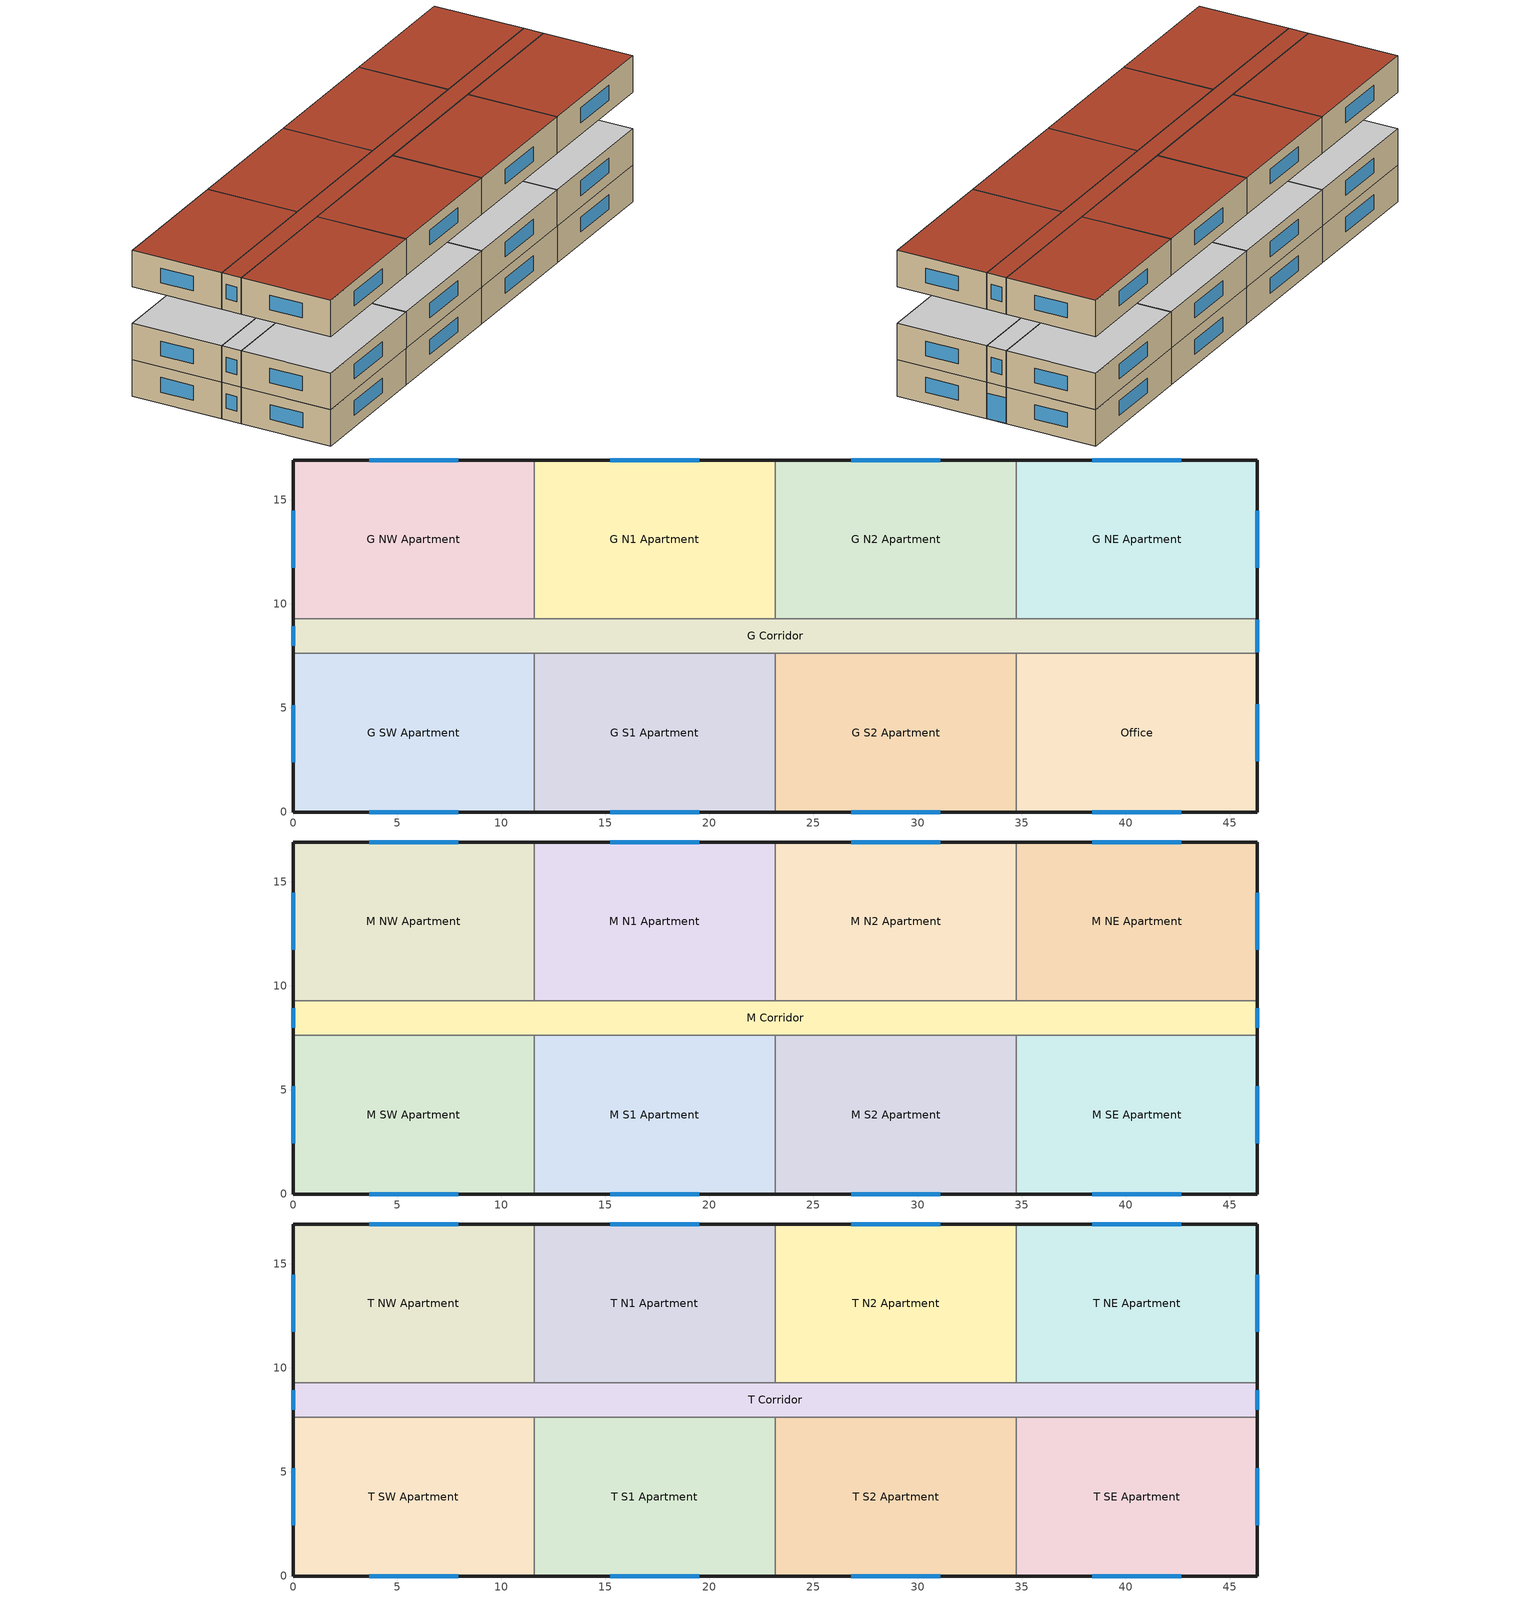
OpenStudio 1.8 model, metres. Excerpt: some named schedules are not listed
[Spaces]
G N1 Apartment
 floor ground (ext-slab): 23.16,16.92 23.16,9.3 11.58,9.3 11.58,16.92 z0
 wall outside (Steel Frame Res Ext Wall): 23.16,16.92 11.58,16.92 z0:3.05
 wall to G N2 Apartment (int-walls): 23.16,9.3 23.16,16.92 z0:3.05
 wall to G NW Apartment (int-walls): 11.58,16.92 11.58,9.3 z0:3.05
 wall to G Corridor (int-walls): 11.58,9.3 23.16,9.3 z0:3.05
 window (Window Res Operable): 19.51,16.92 15.24,16.92 z0.95:2.17
 ceiling adiabatic (INT-FLOOR-UNDERSIDE): 23.16,9.3 23.16,16.92 11.58,16.92 11.58,9.3 z3.05
G NE Apartment
 floor ground (ext-slab): 46.33,16.92 46.33,9.3 34.75,9.3 34.75,16.92 z0
 wall outside (Steel Frame Res Ext Wall): 46.33,9.3 46.33,16.92 34.75,16.92 z0:3.05
 wall to G Corridor (int-walls): 34.75,9.3 46.33,9.3 z0:3.05
 wall to G N2 Apartment (int-walls): 34.75,16.92 34.75,9.3 z0:3.05
 window (Window Res Operable): 46.33,11.73 46.33,14.48 / 42.67,16.92 38.4,16.92 z0.95:2.17
 ceiling adiabatic (INT-FLOOR-UNDERSIDE): 46.33,9.3 46.33,16.92 34.75,16.92 34.75,9.3 z3.05
G Corridor
 floor ground (ext-slab): 46.33,9.3 46.33,7.62 0,7.62 0,9.3 z0
 wall outside (Steel Frame Res Ext Wall): 46.33,7.62 46.33,9.3 / 0,9.3 0,7.62 z0:3.05
 wall to G S1 Apartment (int-walls): 11.58,7.62 23.16,7.62 z0:3.05
 wall to G NW Apartment (int-walls): 11.58,9.3 0,9.3 z0:3.05
 wall to G S2 Apartment (int-walls): 23.16,7.62 34.75,7.62 z0:3.05
 wall to G N2 Apartment (int-walls): 34.75,9.3 23.16,9.3 z0:3.05
 wall to G SW Apartment (int-walls): 0,7.62 11.58,7.62 z0:3.05
 wall to Office (int-walls): 34.75,7.62 46.33,7.62 z0:3.05
 window (Window Res Operable): 0,8.91 0,8 z0.95:2.17; 46.33,7.67 46.33,9.25 z0.03:2.13
 ceiling adiabatic (INT-FLOOR-UNDERSIDE): 46.33,7.62 46.33,9.3 0,9.3 0,7.62 z3.05
G S2 Apartment
 floor ground (ext-slab): 34.75,7.62 34.75,0 23.16,0 23.16,7.62 z0
 wall outside (Steel Frame Res Ext Wall): 23.16,0 34.75,0 z0:3.05
 wall to G S1 Apartment (int-walls): 23.16,7.62 23.16,0 z0:3.05
 wall to Office (int-walls): 34.75,0 34.75,7.62 z0:3.05
 window (Window Res Operable): 26.82,0 31.09,0 z0.95:2.17
 ceiling adiabatic (INT-FLOOR-UNDERSIDE): 34.75,0 34.75,7.62 23.16,7.62 23.16,0 z3.05
G S1 Apartment
 floor ground (ext-slab): 23.16,7.62 23.16,0 11.58,0 11.58,7.62 z0
 wall outside (Steel Frame Res Ext Wall): 11.58,0 23.16,0 z0:3.05
 wall to G SW Apartment (int-walls): 11.58,7.62 11.58,0 z0:3.05
 window (Window Res Operable): 15.24,0 19.51,0 z0.95:2.17
 ceiling adiabatic (INT-FLOOR-UNDERSIDE): 23.16,0 23.16,7.62 11.58,7.62 11.58,0 z3.05
Office
 floor ground (ext-slab): 46.33,7.62 46.33,0 34.75,0 34.75,7.62 z0
 wall outside (Steel Frame Res Ext Wall): 34.75,0 46.33,0 46.33,7.62 z0:3.05
 window (Window Res Operable): 38.4,0 42.67,0 / 46.33,2.44 46.33,5.18 z0.95:2.17
 ceiling adiabatic (INT-FLOOR-UNDERSIDE): 46.33,0 46.33,7.62 34.75,7.62 34.75,0 z3.05
G N2 Apartment
 floor ground (ext-slab): 34.75,16.92 34.75,9.3 23.16,9.3 23.16,16.92 z0
 wall outside (Steel Frame Res Ext Wall): 34.75,16.92 23.16,16.92 z0:3.05
 window (Window Res Operable): 31.09,16.92 26.82,16.92 z0.95:2.17
 ceiling adiabatic (INT-FLOOR-UNDERSIDE): 34.75,9.3 34.75,16.92 23.16,16.92 23.16,9.3 z3.05
G SW Apartment
 floor ground (ext-slab): 11.58,7.62 11.58,0 0,0 0,7.62 z0
 wall outside (Steel Frame Res Ext Wall): 0,7.62 0,0 11.58,0 z0:3.05
 window (Window Res Operable): 3.66,0 7.92,0 / 0,5.14 0,2.4 z0.95:2.17
 ceiling adiabatic (INT-FLOOR-UNDERSIDE): 11.58,0 11.58,7.62 0,7.62 0,0 z3.05
G NW Apartment
 floor ground (ext-slab): 11.58,16.92 11.58,9.3 0,9.3 0,16.92 z0
 wall outside (Steel Frame Res Ext Wall): 11.58,16.92 0,16.92 0,9.3 z0:3.05
 window (Window Res Operable): 0,14.48 0,11.73 / 7.92,16.92 3.66,16.92 z0.95:2.17
 ceiling adiabatic (INT-FLOOR-UNDERSIDE): 11.58,9.3 11.58,16.92 0,16.92 0,9.3 z3.05
M N1 Apartment
 floor adiabatic (INT-FLOOR-TOPSIDE): 23.16,16.92 23.16,9.3 11.58,9.3 11.58,16.92 z3.05
 wall outside (Steel Frame Res Ext Wall): 23.16,16.92 11.58,16.92 z3.05:6.1
 wall to M Corridor (int-walls): 11.58,9.3 23.16,9.3 z3.05:6.1
 wall to M NW Apartment (int-walls): 11.58,16.92 11.58,9.3 z3.05:6.1
 wall to M N2 Apartment (int-walls): 23.16,9.3 23.16,16.92 z3.05:6.1
 window (Window Res Operable): 19.51,16.92 15.24,16.92 z4:5.22
 ceiling adiabatic (INT-FLOOR-UNDERSIDE): 23.16,9.3 23.16,16.92 11.58,16.92 11.58,9.3 z6.1
M Corridor
 floor adiabatic (INT-FLOOR-TOPSIDE): 46.33,9.3 46.33,7.62 0,7.62 0,9.3 z3.05
 wall outside (Steel Frame Res Ext Wall): 0,9.3 0,7.62 / 46.33,7.62 46.33,9.3 z3.05:6.1
 wall to M N2 Apartment (int-walls): 34.75,9.3 23.16,9.3 z3.05:6.1
 wall to M S2 Apartment (int-walls): 23.16,7.62 34.75,7.62 z3.05:6.1
 wall to M SE Apartment (int-walls): 34.75,7.62 46.33,7.62 z3.05:6.1
 wall to M S1 Apartment (int-walls): 11.58,7.62 23.16,7.62 z3.05:6.1
 wall to M SW Apartment (int-walls): 0,7.62 11.58,7.62 z3.05:6.1
 wall to M NE Apartment (int-walls): 46.33,9.3 34.75,9.3 z3.05:6.1
 wall to M NW Apartment (int-walls): 11.58,9.3 0,9.3 z3.05:6.1
 window (Window Res Operable): 0,8.91 0,8 / 46.33,8 46.33,8.91 z4:5.22
 ceiling adiabatic (INT-FLOOR-UNDERSIDE): 46.33,7.62 46.33,9.3 0,9.3 0,7.62 z6.1
M SE Apartment
 floor adiabatic (INT-FLOOR-TOPSIDE): 46.33,7.62 46.33,0 34.75,0 34.75,7.62 z3.05
 wall outside (Steel Frame Res Ext Wall): 34.75,0 46.33,0 46.33,7.62 z3.05:6.1
 wall to M S2 Apartment (int-walls): 34.75,7.62 34.75,0 z3.05:6.1
 window (Window Res Operable): 38.4,0 42.67,0 / 46.33,2.44 46.33,5.18 z4:5.22
 ceiling adiabatic (INT-FLOOR-UNDERSIDE): 46.33,0 46.33,7.62 34.75,7.62 34.75,0 z6.1
M NW Apartment
 floor adiabatic (INT-FLOOR-TOPSIDE): 11.58,16.92 11.58,9.3 0,9.3 0,16.92 z3.05
 wall outside (Steel Frame Res Ext Wall): 11.58,16.92 0,16.92 0,9.3 z3.05:6.1
 window (Window Res Operable): 0,14.48 0,11.73 / 7.92,16.92 3.66,16.92 z4:5.22
 ceiling adiabatic (INT-FLOOR-UNDERSIDE): 11.58,9.3 11.58,16.92 0,16.92 0,9.3 z6.1
M NE Apartment
 floor adiabatic (INT-FLOOR-TOPSIDE): 46.33,16.92 46.33,9.3 34.75,9.3 34.75,16.92 z3.05
 wall outside (Steel Frame Res Ext Wall): 46.33,9.3 46.33,16.92 34.75,16.92 z3.05:6.1
 wall to M N2 Apartment (int-walls): 34.75,16.92 34.75,9.3 z3.05:6.1
 window (Window Res Operable): 46.33,11.73 46.33,14.48 / 42.67,16.92 38.4,16.92 z4:5.22
 ceiling adiabatic (INT-FLOOR-UNDERSIDE): 46.33,9.3 46.33,16.92 34.75,16.92 34.75,9.3 z6.1
M S2 Apartment
 floor adiabatic (INT-FLOOR-TOPSIDE): 34.75,7.62 34.75,0 23.16,0 23.16,7.62 z3.05
 wall outside (Steel Frame Res Ext Wall): 23.16,0 34.75,0 z3.05:6.1
 wall to M S1 Apartment (int-walls): 23.16,7.62 23.16,0 z3.05:6.1
 window (Window Res Operable): 26.82,0 31.09,0 z4:5.22
 ceiling adiabatic (INT-FLOOR-UNDERSIDE): 34.75,0 34.75,7.62 23.16,7.62 23.16,0 z6.1
M N2 Apartment
 floor adiabatic (INT-FLOOR-TOPSIDE): 34.75,16.92 34.75,9.3 23.16,9.3 23.16,16.92 z3.05
 wall outside (Steel Frame Res Ext Wall): 34.75,16.92 23.16,16.92 z3.05:6.1
 window (Window Res Operable): 31.09,16.92 26.82,16.92 z4:5.22
 ceiling adiabatic (INT-FLOOR-UNDERSIDE): 34.75,9.3 34.75,16.92 23.16,16.92 23.16,9.3 z6.1
M SW Apartment
 floor adiabatic (INT-FLOOR-TOPSIDE): 11.58,7.62 11.58,0 0,0 0,7.62 z3.05
 wall outside (Steel Frame Res Ext Wall): 0,7.62 0,0 11.58,0 z3.05:6.1
 wall to M S1 Apartment (int-walls): 11.58,0 11.58,7.62 z3.05:6.1
 window (Window Res Operable): 0,5.18 0,2.44 / 3.66,0 7.92,0 z4:5.22
 ceiling adiabatic (INT-FLOOR-UNDERSIDE): 11.58,0 11.58,7.62 0,7.62 0,0 z6.1
M S1 Apartment
 floor adiabatic (INT-FLOOR-TOPSIDE): 23.16,7.62 23.16,0 11.58,0 11.58,7.62 z3.05
 wall outside (Steel Frame Res Ext Wall): 11.58,0 23.16,0 z3.05:6.1
 window (Window Res Operable): 15.24,0 19.51,0 z4:5.22
 ceiling adiabatic (INT-FLOOR-UNDERSIDE): 23.16,0 23.16,7.62 11.58,7.62 11.58,0 z6.1
T SE Apartment
 floor adiabatic (INT-FLOOR-TOPSIDE): 46.33,7.62 46.33,0 34.75,0 34.75,7.62 z9.14
 wall outside (Steel Frame Res Ext Wall): 34.75,0 46.33,0 46.33,7.62 z9.14:12.19
 wall to T S2 Apartment (int-walls): 34.75,7.62 34.75,0 z9.14:12.19
 wall to T Corridor (int-walls): 46.33,7.62 34.75,7.62 z9.14:12.19
 window (Window Res Operable): 38.4,0 42.67,0 / 46.33,2.44 46.33,5.18 z10.1:11.32
 roof outside (IEAD Res Roof): 46.33,0 46.33,7.62 34.75,7.62 34.75,0 z12.19
T Corridor
 floor adiabatic (INT-FLOOR-TOPSIDE): 46.33,9.3 46.33,7.62 0,7.62 0,9.3 z9.14
 wall outside (Steel Frame Res Ext Wall): 46.33,7.62 46.33,9.3 / 0,9.3 0,7.62 z9.14:12.19
 wall to T NE Apartment (int-walls): 46.33,9.3 34.75,9.3 z9.14:12.19
 wall to T NW Apartment (int-walls): 11.58,9.3 0,9.3 z9.14:12.19
 wall to T S1 Apartment (int-walls): 11.58,7.62 23.16,7.62 z9.14:12.19
 wall to T N2 Apartment (int-walls): 34.75,9.3 23.16,9.3 z9.14:12.19
 wall to T N1 Apartment (int-walls): 23.16,9.3 11.58,9.3 z9.14:12.19
 wall to T S2 Apartment (int-walls): 23.16,7.62 34.75,7.62 z9.14:12.19
 wall to T SW Apartment (int-walls): 0,7.62 11.58,7.62 z9.14:12.19
 window (Window Res Operable): 46.33,8 46.33,8.91 / 0,8.91 0,8 z10.1:11.32
 roof outside (IEAD Res Roof): 46.33,7.62 46.33,9.3 0,9.3 0,7.62 z12.19
T N2 Apartment
 floor adiabatic (INT-FLOOR-TOPSIDE): 34.75,16.92 34.75,9.3 23.16,9.3 23.16,16.92 z9.14
 wall outside (Steel Frame Res Ext Wall): 34.75,16.92 23.16,16.92 z9.14:12.19
 wall to T N1 Apartment (int-walls): 23.16,16.92 23.16,9.3 z9.14:12.19
 wall to T NE Apartment (int-walls): 34.75,9.3 34.75,16.92 z9.14:12.19
 window (Window Res Operable): 31.09,16.92 26.82,16.92 z10.1:11.32
 roof outside (IEAD Res Roof): 34.75,9.3 34.75,16.92 23.16,16.92 23.16,9.3 z12.19
T NE Apartment
 floor adiabatic (INT-FLOOR-TOPSIDE): 46.33,16.92 46.33,9.3 34.75,9.3 34.75,16.92 z9.14
 wall outside (Steel Frame Res Ext Wall): 46.33,9.3 46.33,16.92 34.75,16.92 z9.14:12.19
 window (Window Res Operable): 42.67,16.92 38.4,16.92 / 46.33,11.73 46.33,14.48 z10.1:11.32
 roof outside (IEAD Res Roof): 46.33,9.3 46.33,16.92 34.75,16.92 34.75,9.3 z12.19
T NW Apartment
 floor adiabatic (INT-FLOOR-TOPSIDE): 11.58,16.92 11.58,9.3 0,9.3 0,16.92 z9.14
 wall outside (Steel Frame Res Ext Wall): 11.58,16.92 0,16.92 0,9.3 z9.14:12.19
 wall to T N1 Apartment (int-walls): 11.58,9.3 11.58,16.92 z9.14:12.19
 window (Window Res Operable): 7.92,16.92 3.66,16.92 / 0,14.48 0,11.73 z10.1:11.32
 roof outside (IEAD Res Roof): 11.58,9.3 11.58,16.92 0,16.92 0,9.3 z12.19
T S2 Apartment
 floor adiabatic (INT-FLOOR-TOPSIDE): 34.75,7.62 34.75,0 23.16,0 23.16,7.62 z9.14
 wall outside (Steel Frame Res Ext Wall): 23.16,0 34.75,0 z9.14:12.19
 wall to T S1 Apartment (int-walls): 23.16,7.62 23.16,0 z9.14:12.19
 window (Window Res Operable): 26.82,0 31.09,0 z10.1:11.32
 roof outside (IEAD Res Roof): 34.75,0 34.75,7.62 23.16,7.62 23.16,0 z12.19
T N1 Apartment
 floor adiabatic (INT-FLOOR-TOPSIDE): 23.16,16.92 23.16,9.3 11.58,9.3 11.58,16.92 z9.14
 wall outside (Steel Frame Res Ext Wall): 23.16,16.92 11.58,16.92 z9.14:12.19
 window (Window Res Operable): 19.51,16.92 15.24,16.92 z10.1:11.32
 roof outside (IEAD Res Roof): 23.16,9.3 23.16,16.92 11.58,16.92 11.58,9.3 z12.19
T SW Apartment
 floor adiabatic (INT-FLOOR-TOPSIDE): 11.58,7.62 11.58,0 0,0 0,7.62 z9.14
 wall outside (Steel Frame Res Ext Wall): 0,7.62 0,0 11.58,0 z9.14:12.19
 wall to T S1 Apartment (int-walls): 11.58,0 11.58,7.62 z9.14:12.19
 window (Window Res Operable): 3.66,0 7.92,0 / 0,5.18 0,2.44 z10.1:11.32
 roof outside (IEAD Res Roof): 11.58,0 11.58,7.62 0,7.62 0,0 z12.19
T S1 Apartment
 floor adiabatic (INT-FLOOR-TOPSIDE): 23.16,7.62 23.16,0 11.58,0 11.58,7.62 z9.14
 wall outside (Steel Frame Res Ext Wall): 11.58,0 23.16,0 z9.14:12.19
 window (Window Res Operable): 15.24,0 19.51,0 z10.1:11.32
 roof outside (IEAD Res Roof): 23.16,0 23.16,7.62 11.58,7.62 11.58,0 z12.19
[Site]
USA IL-CHICAGO-OHARE: Latitude {deg}=41.77; Longitude {deg}=-87.75; Time Zone {hr}=-6; Elevation {m}=190; Terrain=City
[Building]
MidriseApartment: North Axis {deg}=0
[SizingPeriod:DesignDay] Barometric Pressure {Pa}=99063; Rain Indicator=0; Snow Indicator=0; Day of Month=21; Daylight Saving Time Indicator=0; Humidity Indicating Type=Wetbulb; Solar Model Indicator=ASHRAEClearSky
Name | Maximum Dry-Bulb Temperature {C} | Daily Dry-Bulb Temperature Range {deltaC} | Humidity Indicating Conditions at Maximum Dry-Bulb {BasedOnField A3} | Wind Speed {m/s} | Wind Direction {deg} | Sky Clearness | Month | Day Type
CHICAGO Ann Clg .4% Condns WB=>MDB | 31.2 | 10.7 | 25.5 | 5.3 | 230 | 1 | 7 | SummerDesignDay
CHICAGO Ann Htg 99.6% Condns DB | -20.6 | 0 | -20.6 | 4.9 | 270 | 0 | 1 | WinterDesignDay
[Construction]
int-walls: 1/2IN Gypsum, 1/2IN Gypsum
Window Res Operable: Res Operable Assembly Window
Steel Frame Res Ext Wall: Wood Siding, Steel Frame Res Wall Insulation, 1/2IN Gypsum
IEAD Res Roof: Roof Membrane, IEAD Res Roof Insulation, Metal Decking
InteriorFurnishings: Std Wood 6inch
ext-slab: HW CONCRETE, CP02 CARPET PAD
INT-FLOOR-TOPSIDE: MAT-CC05 4 HW CONCRETE, CP02 CARPET PAD
INT-FLOOR-UNDERSIDE: CP02 CARPET PAD, MAT-CC05 4 HW CONCRETE
[Material] Thermal Absorptance=0.9
Name | Roughness | Thickness {m} | Conductivity {W/m-K} | Density {kg/m3} | Specific Heat {J/kg-K} | Solar Absorptance | Visible Absorptance
1/2IN Gypsum | Smooth | 0.0127 | 0.16 | 784.9 | 830 | 0.92 | 0.92
Wood Siding | MediumSmooth | 0.01 | 0.11 | 544.62 | 1210 | 0.78 | 0.78
Steel Frame Res Wall Insulation | MediumRough | 0.119161 | 0.049 | 265 | 836.8 | 0.7 | 0.7
Roof Membrane | VeryRough | 0.0095 | 0.16 | 1121.29 | 1460 | 0.7 | 0.7
IEAD Res Roof Insulation | MediumRough | 0.127339 | 0.049 | 265 | 836.8 | 0.7 | 0.7
Metal Decking | MediumSmooth | 0.0015 | 45.006 | 7680 | 418.4 | 0.7 | 0.3
Std Wood 6inch | MediumSmooth | 0.15 | 0.12 | 540 | 1210 | 0.7 | 0.7
HW CONCRETE; MAT-CC05 4 HW CONCRETE | Rough | 0.1016 | 1.311 | 2240 | 836.8 | 0.7 | 0.7
[WindowMaterial:SimpleGlazingSystem]
Res Operable Assembly Window: U-Factor {W/m2-K}=3.80426; Solar Heat Gain Coefficient=0.39
[Material:NoMass]
CP02 CARPET PAD: Roughness=VeryRough; Thermal Resistance {m2-K/W}=0.2165; Thermal Absorptance=0.9; Solar Absorptance=0.7; Visible Absorptance=0.8
[ElectricEquipment:Definition]
Name | Design Level Calculation Method | Watts per Space Floor Area {W/m2} | Fraction Latent | Fraction Radiant | Fraction Lost | Design Level {W}
M N2 Apartment_PlugMisc_Equip Definition; G SW Apartment_PlugMisc_Equip Definition; G S1 Apartment_PlugMisc_Equip Definition; T S1 Apartment_PlugMisc_Equip Definition; T S2 Apartment_PlugMisc_Equip Definition; T NE Apartment_PlugMisc_Equip Definition; T SE Apartment_PlugMisc_Equip Definition; M S2 Apartment_PlugMisc_Equip Definition; T N2 Apartment_PlugMisc_Equip Definition; T SW Apartment_PlugMisc_Equip Definition; M S1 Apartment_PlugMisc_Equip Definition; M SW Apartment_PlugMisc_Equip Definition; M NW Apartment_PlugMisc_Equip Definition; G N1 Apartment_PlugMisc_Equip Definition; G NW Apartment_PlugMisc_Equip Definition; M NE Apartment_PlugMisc_Equip Definition; M SE Apartment_PlugMisc_Equip Definition; T N1 Apartment_PlugMisc_Equip Definition; M N1 Apartment_PlugMisc_Equip Definition; G N2 Apartment_PlugMisc_Equip Definition; G NE Apartment_PlugMisc_Equip Definition; T NW Apartment_PlugMisc_Equip Definition; G S2 Apartment_PlugMisc_Equip Definition | Watts/Area | 5.38 | 0 | 0.5 | 0
Office_PlugMisc_Equip Definition | Watts/Area | 12.9 | 0 | 0.5 | 0
G Corridor_Elevators_Equip Definition | EquipmentLevel |  | 0 | 0 | 0.95 | 16054.9
NECB-Office - enclosed-sched-A-elec-def | Watts/Area | 7.5
NECB-Dormitory - living quarters-sched-G-elec-def | Watts/Area | 2.5
[ElectricEquipment]
Name | Electric Equipment Definition | Space or SpaceType | Schedule | Multiplier
M N2 Apartment_PlugMisc_Equip | M N2 Apartment_PlugMisc_Equip Definition | M N2 Apartment | APT_EQP_SCH
G SW Apartment_PlugMisc_Equip | G SW Apartment_PlugMisc_Equip Definition | G SW Apartment | APT_EQP_SCH
G S1 Apartment_PlugMisc_Equip | G S1 Apartment_PlugMisc_Equip Definition | G S1 Apartment | APT_EQP_SCH
T S1 Apartment_PlugMisc_Equip | T S1 Apartment_PlugMisc_Equip Definition | T S1 Apartment | APT_EQP_SCH
T S2 Apartment_PlugMisc_Equip | T S2 Apartment_PlugMisc_Equip Definition | T S2 Apartment | APT_EQP_SCH
T NE Apartment_PlugMisc_Equip | T NE Apartment_PlugMisc_Equip Definition | T NE Apartment | APT_EQP_SCH
T SE Apartment_PlugMisc_Equip | T SE Apartment_PlugMisc_Equip Definition | T SE Apartment | APT_EQP_SCH
M S2 Apartment_PlugMisc_Equip | M S2 Apartment_PlugMisc_Equip Definition | M S2 Apartment | APT_EQP_SCH
T N2 Apartment_PlugMisc_Equip | T N2 Apartment_PlugMisc_Equip Definition | T N2 Apartment | APT_EQP_SCH
T SW Apartment_PlugMisc_Equip | T SW Apartment_PlugMisc_Equip Definition | T SW Apartment | APT_EQP_SCH
M S1 Apartment_PlugMisc_Equip | M S1 Apartment_PlugMisc_Equip Definition | M S1 Apartment | APT_EQP_SCH
M SW Apartment_PlugMisc_Equip | M SW Apartment_PlugMisc_Equip Definition | M SW Apartment | APT_EQP_SCH
Office_PlugMisc_Equip | Office_PlugMisc_Equip Definition | Office | OFF_EQP_SCH
M NW Apartment_PlugMisc_Equip | M NW Apartment_PlugMisc_Equip Definition | M NW Apartment | APT_EQP_SCH
G N1 Apartment_PlugMisc_Equip | G N1 Apartment_PlugMisc_Equip Definition | G N1 Apartment | APT_EQP_SCH
G NW Apartment_PlugMisc_Equip | G NW Apartment_PlugMisc_Equip Definition | G NW Apartment | APT_EQP_SCH
M NE Apartment_PlugMisc_Equip | M NE Apartment_PlugMisc_Equip Definition | M NE Apartment | APT_EQP_SCH
M SE Apartment_PlugMisc_Equip | M SE Apartment_PlugMisc_Equip Definition | M SE Apartment | APT_EQP_SCH
T N1 Apartment_PlugMisc_Equip | T N1 Apartment_PlugMisc_Equip Definition | T N1 Apartment | APT_EQP_SCH
M N1 Apartment_PlugMisc_Equip | M N1 Apartment_PlugMisc_Equip Definition | M N1 Apartment | APT_EQP_SCH
G N2 Apartment_PlugMisc_Equip | G N2 Apartment_PlugMisc_Equip Definition | G N2 Apartment | APT_EQP_SCH
G NE Apartment_PlugMisc_Equip | G NE Apartment_PlugMisc_Equip Definition | G NE Apartment | APT_EQP_SCH
G Corridor_Elevators_Equip | G Corridor_Elevators_Equip Definition | G Corridor | BLDG_ELEVATORS
T NW Apartment_PlugMisc_Equip | T NW Apartment_PlugMisc_Equip Definition | T NW Apartment | APT_EQP_SCH
G S2 Apartment_PlugMisc_Equip | G S2 Apartment_PlugMisc_Equip Definition | G S2 Apartment | APT_EQP_SCH
NECB-Office - enclosed-sched-A-elec | NECB-Office - enclosed-sched-A-elec-def | NECB-Office - enclosed |  | 1
NECB-Dormitory - living quarters-sched-G-elec | NECB-Dormitory - living quarters-sched-G-elec-def | NECB-Dormitory - living quarters |  | 1
[Space] Part of Total Floor Area=Yes
Name | Space Type | Building Story | Thermal Zone | Design Specification Outdoor Air Object
M N2 Apartment | NECB-Dormitory - living quarters | 3 | Sys-3 Flr-2 Sch-G HPlcmt-north | SZ DSOA M N2 Apartment
M N1 Apartment | NECB-Dormitory - living quarters | 3 | Sys-3 Flr-2 Sch-G HPlcmt-north | SZ DSOA M N1 Apartment
G N1 Apartment | NECB-Dormitory - living quarters | 1 | Sys-3 Flr-3 Sch-G HPlcmt-north | SZ DSOA G N1 Apartment
T SE Apartment | NECB-Dormitory - living quarters | 2 | Sys-3 Flr-1 Sch-G HPlcmt-south | SZ DSOA T SE Apartment
M Corridor | NECB-Corr. < 2.4m wide-G | 3 | Sys-0 Flr-2 Sch-G HPlcmt-east | SZ DSOA M Corridor
M SE Apartment | NECB-Dormitory - living quarters | 3 | Sys-3 Flr-2 Sch-G HPlcmt-south | SZ DSOA M SE Apartment
T NW Apartment | NECB-Dormitory - living quarters | 2 | Sys-3 Flr-1 Sch-G HPlcmt-north | SZ DSOA T NW Apartment
M NW Apartment | NECB-Dormitory - living quarters | 3 | Sys-3 Flr-2 Sch-G HPlcmt-north | SZ DSOA M NW Apartment
G SW Apartment | NECB-Dormitory - living quarters | 1 | Sys-3 Flr-3 Sch-G HPlcmt-south | SZ DSOA G SW Apartment
M NE Apartment | NECB-Dormitory - living quarters | 3 | Sys-3 Flr-2 Sch-G HPlcmt-north | SZ DSOA M NE Apartment
G S1 Apartment | NECB-Dormitory - living quarters | 1 | Sys-3 Flr-3 Sch-G HPlcmt-south | SZ DSOA G S1 Apartment
G NE Apartment | NECB-Dormitory - living quarters | 1 | Sys-3 Flr-3 Sch-G HPlcmt-north | SZ DSOA G NE Apartment
Office | NECB-Office - enclosed | 1 | Sys-6 Flr-3 Sch-A HPlcmt-south | SZ DSOA Office
T N1 Apartment | NECB-Dormitory - living quarters | 2 | Sys-3 Flr-1 Sch-G HPlcmt-north | SZ DSOA T N1 Apartment
M S2 Apartment | NECB-Dormitory - living quarters | 3 | Sys-3 Flr-2 Sch-G HPlcmt-south | SZ DSOA M S2 Apartment
T Corridor | NECB-Corr. < 2.4m wide-G | 2 | Sys-0 Flr-1 Sch-G HPlcmt-east | SZ DSOA T Corridor
T N2 Apartment | NECB-Dormitory - living quarters | 2 | Sys-3 Flr-1 Sch-G HPlcmt-north | SZ DSOA T N2 Apartment
T NE Apartment | NECB-Dormitory - living quarters | 2 | Sys-3 Flr-1 Sch-G HPlcmt-north | SZ DSOA T NE Apartment
G NW Apartment | NECB-Dormitory - living quarters | 1 | Sys-3 Flr-3 Sch-G HPlcmt-north | SZ DSOA G NW Apartment
T SW Apartment | NECB-Dormitory - living quarters | 2 | Sys-3 Flr-1 Sch-G HPlcmt-south | SZ DSOA T SW Apartment
G Corridor | NECB-Corr. < 2.4m wide-G | 1 | Sys-0 Flr-3 Sch-G HPlcmt-east | SZ DSOA G Corridor
G S2 Apartment | NECB-Dormitory - living quarters | 1 | Sys-3 Flr-3 Sch-G HPlcmt-south | SZ DSOA G S2 Apartment
T S2 Apartment | NECB-Dormitory - living quarters | 2 | Sys-3 Flr-1 Sch-G HPlcmt-south | SZ DSOA T S2 Apartment
T S1 Apartment | NECB-Dormitory - living quarters | 2 | Sys-3 Flr-1 Sch-G HPlcmt-south | SZ DSOA T S1 Apartment
M SW Apartment | NECB-Dormitory - living quarters | 3 | Sys-3 Flr-2 Sch-G HPlcmt-south | SZ DSOA M SW Apartment
M S1 Apartment | NECB-Dormitory - living quarters | 3 | Sys-3 Flr-2 Sch-G HPlcmt-south | SZ DSOA M S1 Apartment
G N2 Apartment | NECB-Dormitory - living quarters | 1 | Sys-3 Flr-3 Sch-G HPlcmt-north | SZ DSOA G N2 Apartment
[ThermostatSetpoint:DualSetpoint]
Name | Heating Setpoint Temperature Schedule | Cooling Setpoint Temperature Schedule
NECB-A | NECB-A-Htg | NECB-A-Clg
NECB-G | NECB-G-Htg | NECB-G-Clg
[Lights:Definition] Design Level Calculation Method=Watts/Area
Name | Watts per Space Floor Area {W/m2} | Fraction Radiant | Fraction Visible | Return Air Fraction | Return Air Fraction Calculated from Plenum Temperature
T NW Apartment_Lights Definition; M NW Apartment_Lights Definition; T SW Apartment_Lights Definition; M N2 Apartment_Lights Definition; G S2 Apartment_Lights Definition; T N1 Apartment_Lights Definition; M S1 Apartment_Lights Definition; M N1 Apartment_Lights Definition; T N2 Apartment_Lights Definition; T S2 Apartment_Lights Definition; G N1 Apartment_Lights Definition; T S1 Apartment_Lights Definition; M NE Apartment_Lights Definition; G S1 Apartment_Lights Definition; T NE Apartment_Lights Definition; G N2 Apartment_Lights Definition; G SW Apartment_Lights Definition; M SW Apartment_Lights Definition; G NW Apartment_Lights Definition; T SE Apartment_Lights Definition; M S2 Apartment_Lights Definition; M SE Apartment_Lights Definition; G NE Apartment_Lights Definition | 3.88 | 0.7 | 0.2 | 0 | No
Office_Lights Definition | 10.76 | 0.7 | 0.2 | 0 | No
M Corridor_Lights Definition; G Corridor_Lights Definition; T Corridor_Lights Definition | 5.38 | 0.7 | 0.2 | 0 | No
NECB-Corr. < 2.4m wide-sched-G-lights-def | 8.4
NECB-Office - enclosed-sched-A-lights-def | 11.9
NECB-Dormitory - living quarters-sched-G-lights-def | 4.1
[Lights]
Name | Lights Definition | Space or SpaceType | Schedule | Fraction Replaceable | Multiplier
T NW Apartment_Lights | T NW Apartment_Lights Definition | T NW Apartment | APT_LIGHT_SCH | 1
M NW Apartment_Lights | M NW Apartment_Lights Definition | M NW Apartment | APT_LIGHT_SCH | 1
Office_Lights | Office_Lights Definition | Office | OFF_LIGHT_SCH | 1
T SW Apartment_Lights | T SW Apartment_Lights Definition | T SW Apartment | APT_LIGHT_SCH | 1
M N2 Apartment_Lights | M N2 Apartment_Lights Definition | M N2 Apartment | APT_LIGHT_SCH | 1
G S2 Apartment_Lights | G S2 Apartment_Lights Definition | G S2 Apartment | APT_LIGHT_SCH | 1
T N1 Apartment_Lights | T N1 Apartment_Lights Definition | T N1 Apartment | APT_LIGHT_SCH | 1
M S1 Apartment_Lights | M S1 Apartment_Lights Definition | M S1 Apartment | APT_LIGHT_SCH | 1
M N1 Apartment_Lights | M N1 Apartment_Lights Definition | M N1 Apartment | APT_LIGHT_SCH | 1
M Corridor_Lights | M Corridor_Lights Definition | M Corridor | COR_LIGHT_SCH | 1
T N2 Apartment_Lights | T N2 Apartment_Lights Definition | T N2 Apartment | APT_LIGHT_SCH | 1
T S2 Apartment_Lights | T S2 Apartment_Lights Definition | T S2 Apartment | APT_LIGHT_SCH | 1
G N1 Apartment_Lights | G N1 Apartment_Lights Definition | G N1 Apartment | APT_LIGHT_SCH | 1
T S1 Apartment_Lights | T S1 Apartment_Lights Definition | T S1 Apartment | APT_LIGHT_SCH | 1
M NE Apartment_Lights | M NE Apartment_Lights Definition | M NE Apartment | APT_LIGHT_SCH | 1
G S1 Apartment_Lights | G S1 Apartment_Lights Definition | G S1 Apartment | APT_LIGHT_SCH | 1
G Corridor_Lights | G Corridor_Lights Definition | G Corridor | COR_LIGHT_SCH | 1
T NE Apartment_Lights | T NE Apartment_Lights Definition | T NE Apartment | APT_LIGHT_SCH | 1
G N2 Apartment_Lights | G N2 Apartment_Lights Definition | G N2 Apartment | APT_LIGHT_SCH | 1
G SW Apartment_Lights | G SW Apartment_Lights Definition | G SW Apartment | APT_LIGHT_SCH | 1
M SW Apartment_Lights | M SW Apartment_Lights Definition | M SW Apartment | APT_LIGHT_SCH | 1
G NW Apartment_Lights | G NW Apartment_Lights Definition | G NW Apartment | APT_LIGHT_SCH | 1
T SE Apartment_Lights | T SE Apartment_Lights Definition | T SE Apartment | APT_LIGHT_SCH | 1
T Corridor_Lights | T Corridor_Lights Definition | T Corridor | COR_LIGHT_SCH | 1
M S2 Apartment_Lights | M S2 Apartment_Lights Definition | M S2 Apartment | APT_LIGHT_SCH | 1
M SE Apartment_Lights | M SE Apartment_Lights Definition | M SE Apartment | APT_LIGHT_SCH | 1
G NE Apartment_Lights | G NE Apartment_Lights Definition | G NE Apartment | APT_LIGHT_SCH | 1
NECB-Corr. < 2.4m wide-sched-G-lights | NECB-Corr. < 2.4m wide-sched-G-lights-def | NECB-Corr. < 2.4m wide-G |  |  | 1
NECB-Office - enclosed-sched-A-lights | NECB-Office - enclosed-sched-A-lights-def | NECB-Office - enclosed |  |  | 1
NECB-Dormitory - living quarters-sched-G-lights | NECB-Dormitory - living quarters-sched-G-lights-def | NECB-Dormitory - living quarters |  |  | 1
[SpaceInfiltration:DesignFlowRate] Design Flow Rate Calculation Method=Flow/ExteriorArea; Constant Term Coefficient=1; Temperature Term Coefficient=0; Velocity Term Coefficient=0; Velocity Squared Term Coefficient=0
Name | Space or SpaceType | Schedule | Flow per Exterior Surface Area {m3/s-m2}
G SW Apartment_Infiltration | G SW Apartment | INFIL_SCH | 0.000302
G S1 Apartment_Infiltration | G S1 Apartment | INFIL_SCH | 0.000302
T N1 Apartment_Infiltration | T N1 Apartment | INFIL_SCH | 0.000302
T NW Apartment_Infiltration | T NW Apartment | INFIL_SCH | 0.000302
T N2 Apartment_Infiltration | T N2 Apartment | INFIL_SCH | 0.000302
T S1 Apartment_Infiltration | T S1 Apartment | INFIL_SCH | 0.000302
M SW Apartment_Infiltration | M SW Apartment | INFIL_SCH | 0.000302
T SE Apartment_Infiltration | T SE Apartment | INFIL_SCH | 0.000302
M N1 Apartment_Infiltration | M N1 Apartment | INFIL_SCH | 0.000302
M NE Apartment_Infiltration | M NE Apartment | INFIL_SCH | 0.000302
T S2 Apartment_Infiltration | T S2 Apartment | INFIL_SCH | 0.000302
G NW Apartment_Infiltration | G NW Apartment | INFIL_SCH | 0.000302
G N1 Apartment_Infiltration | G N1 Apartment | INFIL_SCH | 0.000302
M N2 Apartment_Infiltration | M N2 Apartment | INFIL_SCH | 0.000302
G S2 Apartment_Infiltration | G S2 Apartment | INFIL_SCH | 0.000302
T Corridor_Infiltration | T Corridor | INFIL_SCH | 0.000302
T NE Apartment_Infiltration | T NE Apartment | INFIL_SCH | 0.000302
G Corridor_Infiltration | G Corridor | INFIL_SCH | 0.000302
Office_Infiltration | Office | OFFICE_INFIL_SCH | 0.000302
G N2 Apartment_Infiltration | G N2 Apartment | INFIL_SCH | 0.000302
M Corridor_Infiltration | M Corridor | INFIL_SCH | 0.000302
M NW Apartment_Infiltration | M NW Apartment | INFIL_SCH | 0.000302
T SW Apartment_Infiltration | T SW Apartment | INFIL_SCH | 0.000302
G NE Apartment_Infiltration | G NE Apartment | INFIL_SCH | 0.000302
M S2 Apartment_Infiltration | M S2 Apartment | INFIL_SCH | 0.000302
M SE Apartment_Infiltration | M SE Apartment | INFIL_SCH | 0.000302
M S1 Apartment_Infiltration | M S1 Apartment | INFIL_SCH | 0.000302
NECB-Corr. < 2.4m wide-sched-G-inf | NECB-Corr. < 2.4m wide-G | FRACTION_ALWAYS_ON | 0.00025
NECB-Office - enclosed-sched-A-inf | NECB-Office - enclosed | FRACTION_ALWAYS_ON | 0.00025
NECB-Dormitory - living quarters-sched-G-inf | NECB-Dormitory - living quarters | FRACTION_ALWAYS_ON | 0.00025
[DesignSpecification:OutdoorAir]
Name | Outdoor Air Flow Rate {m3/s} | Outdoor Air Flow per Person {m3/s-person} | Outdoor Air Method | Outdoor Air Flow per Floor Area {m3/s-m2} | Outdoor Air Flow Air Changes per Hour {1/hr} | Outdoor Air Flow Rate Fraction Schedule
SZ DSOA T NW Apartment; SZ DSOA T N1 Apartment; SZ DSOA T N2 Apartment; SZ DSOA M NW Apartment; SZ DSOA G NW Apartment; SZ DSOA T S2 Apartment; SZ DSOA G N2 Apartment; SZ DSOA G NE Apartment; SZ DSOA G S1 Apartment; SZ DSOA M N2 Apartment; SZ DSOA T NE Apartment; SZ DSOA M SE Apartment; SZ DSOA T S1 Apartment; SZ DSOA M NE Apartment; SZ DSOA M SW Apartment; SZ DSOA G N1 Apartment; SZ DSOA G SW Apartment; SZ DSOA M S2 Apartment; SZ DSOA M N1 Apartment; SZ DSOA M S1 Apartment; SZ DSOA T SE Apartment; SZ DSOA G S2 Apartment; SZ DSOA T SW Apartment | 0.04248
SZ DSOA M Corridor; SZ DSOA G Corridor; SZ DSOA T Corridor | 0
SZ DSOA Office |  | 0.01
NECB-Corr. < 2.4m wide-sched-G-oa | 0 | 0.0304977 | Maximum | 0 | 0 | FRACTION_ALWAYS_ON
NECB-Office - enclosed-sched-A-oa | 0 | 0.00864102 | Maximum | 0 | 0 | FRACTION_ALWAYS_ON
NECB-Dormitory - living quarters-sched-G-oa | 0 | 0.0139781 | Maximum | 0 | 0 | FRACTION_ALWAYS_ON
[InternalMass:Definition] Construction=InteriorFurnishings; Design Level Calculation Method=SurfaceArea
Name | Surface Area {m2}
M S2 Apartment Internal Mass Definition; M SE Apartment Internal Mass Definition; G NW Apartment Internal Mass Definition; M NE Apartment Internal Mass Definition; G SW Apartment Internal Mass Definition; T S1 Apartment Internal Mass Definition; M N2 Apartment Internal Mass Definition; M SW Apartment Internal Mass Definition; M N1 Apartment Internal Mass Definition; T NE Apartment Internal Mass Definition; T N2 Apartment Internal Mass Definition; G NE Apartment Internal Mass Definition; G N1 Apartment Internal Mass Definition; Office Internal Mass Definition; M S1 Apartment Internal Mass Definition; G S1 Apartment Internal Mass Definition; T SW Apartment Internal Mass Definition; T S2 Apartment Internal Mass Definition; T SE Apartment Internal Mass Definition; T NW Apartment Internal Mass Definition; G N2 Apartment Internal Mass Definition; G S2 Apartment Internal Mass Definition; T N1 Apartment Internal Mass Definition; M NW Apartment Internal Mass Definition | 176.4974
G Corridor Internal Mass Definition; T Corridor Internal Mass Definition; M Corridor Internal Mass Definition | 155.3169
[InternalMass]
Name | Internal Mass Definition | Space or SpaceType
M S2 Apartment Internal Mass | M S2 Apartment Internal Mass Definition | M S2 Apartment
M SE Apartment Internal Mass | M SE Apartment Internal Mass Definition | M SE Apartment
G NW Apartment Internal Mass | G NW Apartment Internal Mass Definition | G NW Apartment
M NE Apartment Internal Mass | M NE Apartment Internal Mass Definition | M NE Apartment
G Corridor Internal Mass | G Corridor Internal Mass Definition | G Corridor
G SW Apartment Internal Mass | G SW Apartment Internal Mass Definition | G SW Apartment
T S1 Apartment Internal Mass | T S1 Apartment Internal Mass Definition | T S1 Apartment
M N2 Apartment Internal Mass | M N2 Apartment Internal Mass Definition | M N2 Apartment
T Corridor Internal Mass | T Corridor Internal Mass Definition | T Corridor
M SW Apartment Internal Mass | M SW Apartment Internal Mass Definition | M SW Apartment
M N1 Apartment Internal Mass | M N1 Apartment Internal Mass Definition | M N1 Apartment
T NE Apartment Internal Mass | T NE Apartment Internal Mass Definition | T NE Apartment
T N2 Apartment Internal Mass | T N2 Apartment Internal Mass Definition | T N2 Apartment
G NE Apartment Internal Mass | G NE Apartment Internal Mass Definition | G NE Apartment
M Corridor Internal Mass | M Corridor Internal Mass Definition | M Corridor
G N1 Apartment Internal Mass | G N1 Apartment Internal Mass Definition | G N1 Apartment
Office Internal Mass | Office Internal Mass Definition | Office
M S1 Apartment Internal Mass | M S1 Apartment Internal Mass Definition | M S1 Apartment
G S1 Apartment Internal Mass | G S1 Apartment Internal Mass Definition | G S1 Apartment
T SW Apartment Internal Mass | T SW Apartment Internal Mass Definition | T SW Apartment
T S2 Apartment Internal Mass | T S2 Apartment Internal Mass Definition | T S2 Apartment
T SE Apartment Internal Mass | T SE Apartment Internal Mass Definition | T SE Apartment
T NW Apartment Internal Mass | T NW Apartment Internal Mass Definition | T NW Apartment
G N2 Apartment Internal Mass | G N2 Apartment Internal Mass Definition | G N2 Apartment
G S2 Apartment Internal Mass | G S2 Apartment Internal Mass Definition | G S2 Apartment
T N1 Apartment Internal Mass | T N1 Apartment Internal Mass Definition | T N1 Apartment
M NW Apartment Internal Mass | M NW Apartment Internal Mass Definition | M NW Apartment
[People:Definition] Fraction Radiant=0.3
Name | Number of People Calculation Method | Number of People {people} | Enable ASHRAE 55 Comfort Warnings | Mean Radiant Temperature Calculation Type | Space Floor Area per Person {m2/person}
T NE Apartment People Definition; T NW Apartment People Definition; M NE Apartment People Definition; T SE Apartment People Definition; M N1 Apartment People Definition; M S2 Apartment People Definition; G N2 Apartment People Definition; G NE Apartment People Definition; M NW Apartment People Definition; M SE Apartment People Definition; M S1 Apartment People Definition; M SW Apartment People Definition; G S2 Apartment People Definition; G S1 Apartment People Definition; T N1 Apartment People Definition; G N1 Apartment People Definition; T S1 Apartment People Definition; T S2 Apartment People Definition; G NW Apartment People Definition; M N2 Apartment People Definition; T SW Apartment People Definition; G SW Apartment People Definition; T N2 Apartment People Definition | People | 2.5 | No | ZoneAveraged
Office People Definition | People | 2 | No | ZoneAveraged
NECB-Corr. < 2.4m wide-sched-G-people-def | Area/Person |  |  |  | 100
NECB-Office - enclosed-sched-A-people-def | Area/Person |  |  |  | 20
NECB-Dormitory - living quarters-sched-G-people-def | Area/Person |  |  |  | 25
[People]
Name | People Definition | Space or SpaceType | Number of People Schedule | Activity Level Schedule | Work Efficiency Schedule | Multiplier
T NE Apartment People | T NE Apartment People Definition | T NE Apartment | APT_OCC_SCH | ACTIVITY_SCH | WORK_EFF_SCH
T NW Apartment People | T NW Apartment People Definition | T NW Apartment | APT_OCC_SCH | ACTIVITY_SCH | WORK_EFF_SCH
M NE Apartment People | M NE Apartment People Definition | M NE Apartment | APT_OCC_SCH | ACTIVITY_SCH | WORK_EFF_SCH
T SE Apartment People | T SE Apartment People Definition | T SE Apartment | APT_OCC_SCH | ACTIVITY_SCH | WORK_EFF_SCH
M N1 Apartment People | M N1 Apartment People Definition | M N1 Apartment | APT_OCC_SCH | ACTIVITY_SCH | WORK_EFF_SCH
Office People | Office People Definition | Office | OFF_OCC_SCH | ACTIVITY_SCH | WORK_EFF_SCH
M S2 Apartment People | M S2 Apartment People Definition | M S2 Apartment | APT_OCC_SCH | ACTIVITY_SCH | WORK_EFF_SCH
G N2 Apartment People | G N2 Apartment People Definition | G N2 Apartment | APT_OCC_SCH | ACTIVITY_SCH | WORK_EFF_SCH
G NE Apartment People | G NE Apartment People Definition | G NE Apartment | APT_OCC_SCH | ACTIVITY_SCH | WORK_EFF_SCH
M NW Apartment People | M NW Apartment People Definition | M NW Apartment | APT_OCC_SCH | ACTIVITY_SCH | WORK_EFF_SCH
M SE Apartment People | M SE Apartment People Definition | M SE Apartment | APT_OCC_SCH | ACTIVITY_SCH | WORK_EFF_SCH
M S1 Apartment People | M S1 Apartment People Definition | M S1 Apartment | APT_OCC_SCH | ACTIVITY_SCH | WORK_EFF_SCH
M SW Apartment People | M SW Apartment People Definition | M SW Apartment | APT_OCC_SCH | ACTIVITY_SCH | WORK_EFF_SCH
G S2 Apartment People | G S2 Apartment People Definition | G S2 Apartment | APT_OCC_SCH | ACTIVITY_SCH | WORK_EFF_SCH
G S1 Apartment People | G S1 Apartment People Definition | G S1 Apartment | APT_OCC_SCH | ACTIVITY_SCH | WORK_EFF_SCH
T N1 Apartment People | T N1 Apartment People Definition | T N1 Apartment | APT_OCC_SCH | ACTIVITY_SCH | WORK_EFF_SCH
G N1 Apartment People | G N1 Apartment People Definition | G N1 Apartment | APT_OCC_SCH | ACTIVITY_SCH | WORK_EFF_SCH
T S1 Apartment People | T S1 Apartment People Definition | T S1 Apartment | APT_OCC_SCH | ACTIVITY_SCH | WORK_EFF_SCH
T S2 Apartment People | T S2 Apartment People Definition | T S2 Apartment | APT_OCC_SCH | ACTIVITY_SCH | WORK_EFF_SCH
G NW Apartment People | G NW Apartment People Definition | G NW Apartment | APT_OCC_SCH | ACTIVITY_SCH | WORK_EFF_SCH
M N2 Apartment People | M N2 Apartment People Definition | M N2 Apartment | APT_OCC_SCH | ACTIVITY_SCH | WORK_EFF_SCH
T SW Apartment People | T SW Apartment People Definition | T SW Apartment | APT_OCC_SCH | ACTIVITY_SCH | WORK_EFF_SCH
G SW Apartment People | G SW Apartment People Definition | G SW Apartment | APT_OCC_SCH | ACTIVITY_SCH | WORK_EFF_SCH
T N2 Apartment People | T N2 Apartment People Definition | T N2 Apartment | APT_OCC_SCH | ACTIVITY_SCH | WORK_EFF_SCH
NECB-Corr. < 2.4m wide-sched-G-people | NECB-Corr. < 2.4m wide-sched-G-people-def | NECB-Corr. < 2.4m wide-G |  | activity 120W |  | 1
NECB-Office - enclosed-sched-A-people | NECB-Office - enclosed-sched-A-people-def | NECB-Office - enclosed |  | activity 120W |  | 1
NECB-Dormitory - living quarters-sched-G-people | NECB-Dormitory - living quarters-sched-G-people-def | NECB-Dormitory - living quarters |  | activity 120W |  | 1
[BuildingStory]
1; 2; 3
[DefaultScheduleSet] Infiltration Schedule=FRACTION_ALWAYS_ON
Name | Hours of Operation Schedule | Number of People Schedule | Lighting Schedule | Electric Equipment Schedule | Hot Water Equipment Schedule | Other Equipment Schedule
NECB-A | NECB-A-Fan | NECB-A-Occ | NECB-A-Ltg | NECB-A-Equ | NECB-A-HW | NECB-A-Proc
NECB-G | NECB-G-Fan | NECB-G-Occ | NECB-G-Ltg | NECB-G-Equ | NECB-G-HW | NECB-G-Proc
[SpaceType]
Name | Default Schedule Set | Design Specification Outdoor Air Object
NECB-Corr. < 2.4m wide-G | NECB-G | NECB-Corr. < 2.4m wide-sched-G-oa
NECB-Office - enclosed | NECB-A | NECB-Office - enclosed-sched-A-oa
NECB-Dormitory - living quarters | NECB-G | NECB-Dormitory - living quarters-sched-G-oa
[HotWaterEquipment:Definition] Design Level Calculation Method=Watts/Area
Name | Watts per Space Floor Area {W/m2}
NECB-Office - enclosed-sched-A-dhw-def | 90
NECB-Dormitory - living quarters-sched-G-dhw-def | 500
[HotWaterEquipment] Multiplier=1
Name | Hot Water Equipment Definition | Space or SpaceType
NECB-Office - enclosed-sched-A-dhw | NECB-Office - enclosed-sched-A-dhw-def | NECB-Office - enclosed
NECB-Dormitory - living quarters-sched-G-dhw | NECB-Dormitory - living quarters-sched-G-dhw-def | NECB-Dormitory - living quarters
[ThermalZone] Use Ideal Air Loads=Yes
Name | Thermostat
Sys-0 Flr-1 Sch-G HPlcmt-east; Sys-0 Flr-2 Sch-G HPlcmt-east; Sys-0 Flr-3 Sch-G HPlcmt-east; Sys-3 Flr-1 Sch-G HPlcmt-north; Sys-3 Flr-1 Sch-G HPlcmt-south; Sys-3 Flr-2 Sch-G HPlcmt-north; Sys-3 Flr-2 Sch-G HPlcmt-south; Sys-3 Flr-3 Sch-G HPlcmt-north; Sys-3 Flr-3 Sch-G HPlcmt-south | NECB-G
Sys-6 Flr-3 Sch-A HPlcmt-south | NECB-A
[Schedule:Compact]
APT_EQP_SCH: Through: 12/31, For: AllDays, Until: 1:00, 0.45, Until: 2:00, 0.41, Until: 3:00, 0.39, Until: 5:00, 0.38, Until: 6:00, 0.43, Until: 7:00, 0.54, Until: 8:00, 0.65, Until: 9:00, 0.66, Until: 10:00, 0.67, Until: 11:00, 0.69, Until: 12:00, 0.7, Until: 13:00, 0.69, Until: 14:00, 0.66, Until: 15:00, 0.65, Until: 16:00, 0.68, Until: 17:00, 0.8, Until: 19:00, 1, Until: 20:00, 0.93, Until: 21:00, 0.89, Until: 22:00, 0.85, Until: 23:00, 0.71, Until: 24:00, 0.58
APT_LIGHT_SCH: Through: 12/31, For: AllDays, Until: 04:00, 0.067, Until: 05:00, 0.187, Until: 06:00, 0.394, Until: 07:00, 0.44, Until: 08:00, 0.393, Until: 09:00, 0.172, Until: 15:00, 0.119, Until: 16:00, 0.206, Until: 17:00, 0.439, Until: 18:00, 0.616, Until: 19:00, 0.829, Until: 20:00, 0.986, Until: 21:00, 1, Until: 22:00, 0.692, Until: 23:00, 0.384, Until: 24:00, 0.16
INFIL_SCH; COR_LIGHT_SCH: Through: 12/31, For: AllDays, Until: 24:00, 1
OFF_LIGHT_SCH: Through: 12/31, For: Weekdays SummerDesignDay, Until: 08:00, 0.18, Until: 12:00, 0.9, Until: 13:00, 0.8, Until: 17:00, 0.9, Until: 24:00, 0.18, For: AllOtherDays, Until: 24:00, 0.18
APT_OCC_SCH: Through: 12/31, For: AllDays, Until: 7:00, 1, Until: 8:00, 0.85, Until: 9:00, 0.39, Until: 16:00, 0.25, Until: 17:00, 0.3, Until: 18:00, 0.52, Until: 21:00, 0.87, Until: 24:00, 1
ACTIVITY_SCH: Through: 12/31, For: AllDays, Until: 24:00, 120
WORK_EFF_SCH: Through: 12/31, For: AllDays, Until: 24:00, 0
OFF_OCC_SCH: Through: 12/31, For: Weekdays SummerDesignDay WinterDesignDay, Until: 8:00, 0, Until: 12:00, 1, Until: 13:00, 0.5, Until: 17:00, 1, Until: 24:00, 0, For AllOtherDays, Until: 24:00, 0
OFF_EQP_SCH: Through: 12/31, For: Weekdays SummerDesignDay, Until: 7:00, 0.33, Until: 8:00, 0.5, Until: 12:00, 1, Until: 13:00, 0.94, Until: 17:00, 1, Until: 18:00, 0.5, Until: 24:00, 0.33, For AllOtherDays, Until: 24:00, 0.33
BLDG_ELEVATORS: Through: 12/31, For: AllDays, Until: 04:00, 0.05, Until: 05:00, 0.1, Until: 06:00, 0.2, Until: 07:00, 0.4, Until: 09:00, 0.5, Until: 10:00, 0.35, Until: 16:00, 0.15, Until: 17:00, 0.35, Until: 19:00, 0.5, Until: 21:00, 0.4, Until: 22:00, 0.3, Until: 23:00, 0.2, Until: 24:00, 0.1
OFFICE_INFIL_SCH: Through: 12/31, For: Weekdays, Until: 8:00, 1, Until: 17:00, 0.25, Until: 24:00, 1, For AllOtherDays, Until: 24:00, 1
[Schedule:Ruleset]
Name | Default Day Schedule
FRACTION_ALWAYS_ON | Schedule Day 1
NECB-A-Occ | Schedule Day 2
NECB-A-Ltg | Schedule Day 3
NECB-A-Equ | Schedule Day 4
NECB-A-Fan | Schedule Day 5
NECB-A-Proc | Schedule Day 6
NECB-A-Clg | Schedule Day 7
NECB-A-Htg | Schedule Day 8
NECB-A-HW | Schedule Day 9
NECB-G-Occ | Schedule Day 50
NECB-G-Ltg | Schedule Day 51
NECB-G-Equ | Schedule Day 52
NECB-G-Fan | Schedule Day 53
NECB-G-Proc | Schedule Day 54
NECB-G-Clg | Schedule Day 55
NECB-G-Htg | Schedule Day 56
NECB-G-HW | Schedule Day 57
activity 120W | Schedule Day 74
[Schedule:Day]
Schedule Day 56: 1, 0, 22, 2, 0, 18, 3, 0, 18, 4, 0, 18, 5, 0, 18, 6, 0, 18, 7, 0, 18, 8, 0, 20, 9, 0, 22, 10, 0, 22, 11, 0, 22, 12, 0, 22, 13, 0, 22, 14, 0, 22, 15, 0, 22, 16, 0, 22, 17, 0, 22, 18, 0, 22, 19, 0, 22, 20, 0, 22, 21, 0, 22, 22, 0, 22, 23, 0, 22, 24, 0, 22
